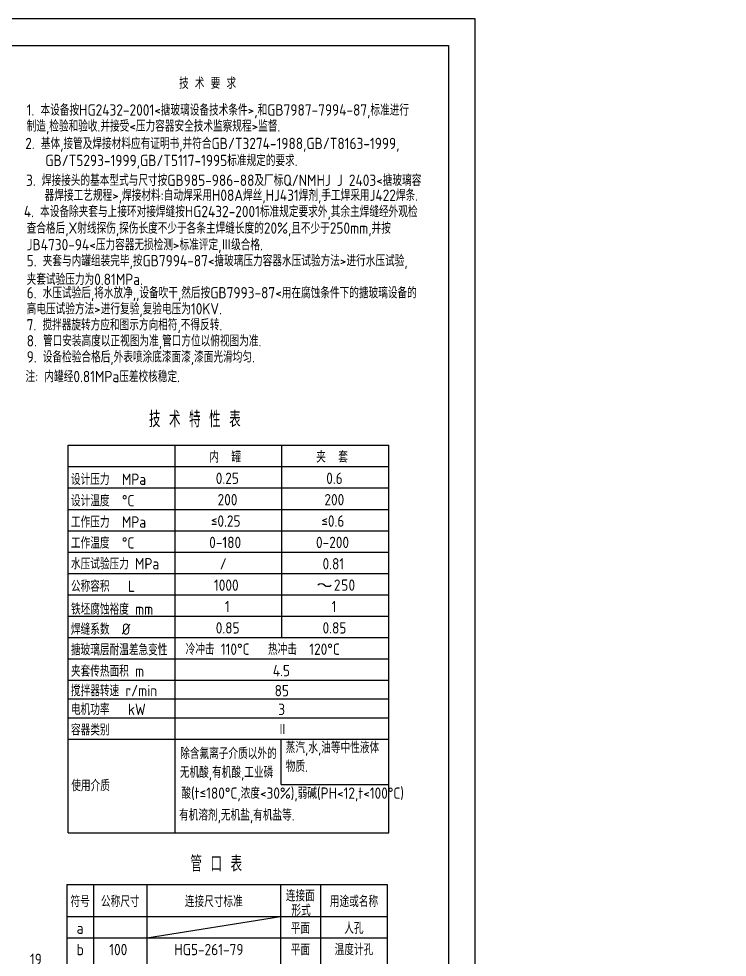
# Model space of a CAD drawing. Extents: x 26 to 65864, y -126 to 468.
# Drawn here: x 275.1 to 540.4, y 116.5 to 467.9 of the extents above; entities that cross this region are included whole.
import ezdxf

# ---------------------------------------------------------------- set-up
doc = ezdxf.new("R2010")
doc.units = 0
doc.linetypes.add('DASHDOT', pattern=[18, 15, -1, 1, -1])
doc.layers.get('0').update_dxf_attribs({"linetype": 'DASHDOT'})
for name, color, linetype in [('1', 7, 'CONTINUOUS'), ('2', 134, 'CONTINUOUS'), ('3', 7, 'CONTINUOUS')]:
    doc.layers.add(name, color=color, linetype=linetype)
doc.styles.get("Standard").update_dxf_attribs({"font": 'gbenor.shx', "bigfont": 'gbcbig.shx'})

# ---------------------------------------------------------------- blocks, each defined once
blk = doc.blocks.new('Cadt1')
at = {"layer": '3'}
for q in [(373.3, 198.2), (413.3, 181.24)]:
    blk.add_line((373.3, 181.24), q, dxfattribs=at)
at = {"layer": '3', "char_height": 4.25, "width": 65536, "attachment_point": 7}
for s, insert in [('除含氟离子介质以外的', (335.53, 190.67)), ('无机酸,有机酸,工业磷', (335.39, 182.67)), ('使用介质', (294.75, 178.65)), ('酸(t≤180%%dC,浓度<30%),弱碱(PH<12,t<100%%dC)', (335.96, 174.84)), ('有机溶剂,无机盐,有机盐等.', (335.1, 166.67))]:
    blk.add_mtext(s, dxfattribs=dict(at, insert=insert))

msp = doc.modelspace()

# ---------------------------------------------------------------- linework, layer by layer
at = {"layer": '1'}
for p, q in [((293.63, 308.2), (413.63, 308.2)), ((293.63, 220.2), (293.63, 308.2)), ((413.63, 220.2), (413.63, 308.2)), ((293.63, 163.07), (293.63, 220.2)), ((413.63, 163.07), (413.63, 220.2)), ((293.63, 163.07), (413.63, 163.07)), ((293.05, 143.77), (413.05, 143.77)), ((293.05, 143.77), (293.05, 59.77)), ((413.05, 143.77), (413.05, 59.77))]:
    msp.add_line(p, q, dxfattribs=at)
at = {"layer": '2'}
for p, q in [((51.02, 457.87), (436.02, 457.87)), ((436.02, 457.87), (436.02, -116.13))]:
    msp.add_line(p, q, dxfattribs=at)
at = {"layer": '3'}
for p, q in [((446.02, 467.87), (26.02, 467.87)), ((446.02, -126.13), (446.02, 467.87)), ((333.63, 206.2), (333.63, 308.2)), ((373.63, 236.2), (373.63, 308.2)), ((293.63, 300.2), (413.63, 300.2)), ((293.63, 292.2), (413.63, 292.2)), ((293.63, 284.2), (413.63, 284.2)), ((293.63, 276.2), (413.63, 276.2)), ((293.63, 268.2), (413.63, 268.2)), ((293.63, 260.2), (413.63, 260.2)), ((293.63, 252.2), (413.63, 252.2)), ((293.63, 244.2), (413.63, 244.2)), ((293.63, 236.2), (413.63, 236.2)), ((293.63, 228.2), (413.63, 228.2)), ((293.63, 220.2), (413.63, 220.2)), ((293.63, 213.2), (413.63, 213.2)), ((293.63, 206.2), (413.63, 206.2)), ((333.63, 163.07), (333.63, 206.2)), ((293.63, 198.2), (413.63, 198.2)), ((303.05, 143.77), (303.05, 59.77)), ((323.05, 143.77), (323.05, 59.77)), ((373.05, 143.77), (373.05, 59.77)), ((388.05, 143.77), (388.05, 59.77)), ((293.05, 131.77), (413.05, 131.77)), ((323.05, 123.77), (373.05, 131.77)), ((293.05, 123.77), (413.05, 123.77))]:
    msp.add_line(p, q, dxfattribs=at)
for centre, start, end in [((388.34, 254.59), 45.966, 134.034), ((390.8, 257.15), 225.966, 314.034)]:
    msp.add_arc(centre, 1.77, start, end, dxfattribs=at)

# ---------------------------------------------------------------- block references
msp.add_blockref('Cadt1', (0, 0))

# ---------------------------------------------------------------- texts
at = {"layer": '3', "width": 65536, "attachment_point": 7}
for s, insert, char_height in [('技 术 要 求', (335.1, 441.62), 4.25), ('1. 本设备按HG2432-2001<搪玻璃设备技术条件>,和GB7987-7994-87,标准进行', (278.04, 430.61), 4.25), ('制造,检验和验收.并接受<压力容器安全技术监察规程>监督.', (278.04, 424.61), 4.25), ('2. 基体,接管及焊接材料应有证明书,并符合GB/T3274-1988,GB/T8163-1999,', (277.51, 418.07), 4.25), ('GB/T5293-1999,GB/T5117-1995标准规定的要求.', (285.02, 411.71), 4.25), ('3. 焊接接头的基本型式与尺寸按GB985-986-88及厂标Q/NMHJ J 2403<搪玻璃容', (277.81, 405.26), 4.25), ('器焊接工艺规程>,焊接材料:自动焊采用H08A焊丝,HJ431焊剂,手工焊采用J422焊条.', (284.77, 398.69), 4.25), ('4. 本设备除夹套与上接环对接焊缝按HG2432-2001标准规定要求外,其余主焊缝经外观检', (276.98, 392.59), 4.25), ('查合格后,X射线探伤,探伤长度不少于各条主焊缝长度的20%,且不少于250mm,并按', (278.04, 386.38), 4.25), ('JB4730-94<压力容器无损检测>标准评定,Ⅲ级合格.', (278.04, 380.18), 4.25), ('5. 夹套与内罐组装完毕,按GB7994-87<搪玻璃压力容器水压试验方法>进行水压试验,', (278.04, 374.18), 4.25), ('夹套试验压力为0.81MPa.', (278.04, 368.18), 4.25), ('6. 水压试验后,将水放净,,设备吹干,然后按GB7993-87<用在腐蚀条件下的搪玻璃设备的', (278.04, 362.18), 4.25), ('高电压试验方法>进行复验,复验电压为10KV.', (278.04, 356.18), 4.25), ('7. 搅拌器旋转方应和图示方向相符,不得反转.', (278.04, 350.18), 4.25), ('8. 管口安装高度以正视图为准,管口方位以俯视图为准.', (278.04, 344.18), 4.25), ('9. 设备检验合格后,外表喷涂底漆面漆,漆面光滑均匀.', (278.04, 338.18), 4.25), ('注: 内罐经0.81MPa压差校核稳定.', (277.6, 331.79), 4.25), ('技 术 特 性 表', (323.84, 314.94), 5.95), ('内  罐', (346.48, 301.7), 4.25), ('夹  套', (386.48, 301.7), 4.25), ('设计压力  MPa', (294.63, 293.31), 4.25), ('0.25', (348.84, 293.7), 4.25), ('0.6', (390.21, 293.7), 4.25), ('设计温度  %%dC', (294.63, 285.31), 4.25), ('200', (349.53, 285.7), 4.25), ('200', (389.53, 285.7), 4.25), ('工作压力  MPa', (294.63, 277.31), 4.25), ('≤0.25', (347, 277.7), 4.25), ('≤0.6', (388.37, 277.7), 4.25), ('工作温度  %%dC', (294.63, 269.52), 4.25), ('0-180', (346.38, 269.7), 4.25), ('0-200', (386.38, 269.7), 4.25), ('水压试验压力 MPa', (294.63, 261.7), 4.25), ('/', (350.35, 261.7), 4.25), ('0.81', (388.84, 261.7), 4.25), ('公称容积   L', (294.63, 253.31), 4.25), ('1000', (348.16, 253.7), 4.25), ('2', (393.08, 253.7), 4.25), ('5', (395.82, 253.7), 4.25), ('0', (398.55, 253.7), 4.25), ('1', (352.26, 245.7), 4.25), ('1', (392.26, 245.7), 4.25), ('铁坯腐蚀裕度 mm', (294.63, 244.7), 4.25), ('焊缝系数  %%c', (294.63, 237.21), 4.25), ('0.85', (348.84, 237.7), 4.25), ('0.85', (388.84, 237.7), 4.25), ('搪玻璃层耐温差急变性', (294.63, 229.49), 4.25), ('冷冲击 110%%dC   热冲击  120%%dC', (337.57, 229.7), 4.25), ('夹套传热面积 m', (294.63, 221.52), 4.25), ('4.5', (370.21, 221.7), 4.25), ('搅拌器转速 r/min', (294.63, 214.2), 4.25), ('85', (370.89, 214.2), 4.25), ('电机功率   kW', (294.63, 207.2), 4.25), ('3', (372.26, 207.2), 4.25), ('容器类别', (294.63, 199.52), 4.25), ('Ⅱ', (372.01, 199.7), 4.25), ('蒸汽,水,油等中性液体', (375.04, 191.91), 4.25), ('物质.', (375.04, 185.88), 4.25), ('管 口 表', (339.36, 148.52), 5.95), ('连接面', (375.09, 137.41), 4.25), ('符号', (294.46, 135.27), 4.25), ('公称尺寸', (305.87, 135.27), 4.25), ('连接尺寸标准', (337.28, 135.27), 4.25), ('用途或名称', (391.58, 135.27), 4.25), ('形式', (377.17, 131.93), 4.25), ('a', (296.75, 125.27), 4.25), ('平面', (376.96, 125.27), 4.25), ('人孔', (396.96, 125.27), 4.25), ('b', (296.75, 117.27), 4.25), ('100', (308.95, 117.27), 4.25), ('HG5-261-79', (333.35, 117.27), 4.25), ('平面', (376.96, 117.27), 4.25), ('温度计孔', (393.37, 117.27), 4.25), ('19', (279.25, 113.59), 4.25)]:
    msp.add_mtext(s, dxfattribs=dict(at, insert=insert, char_height=char_height))

doc.saveas('drawing.dxf')
